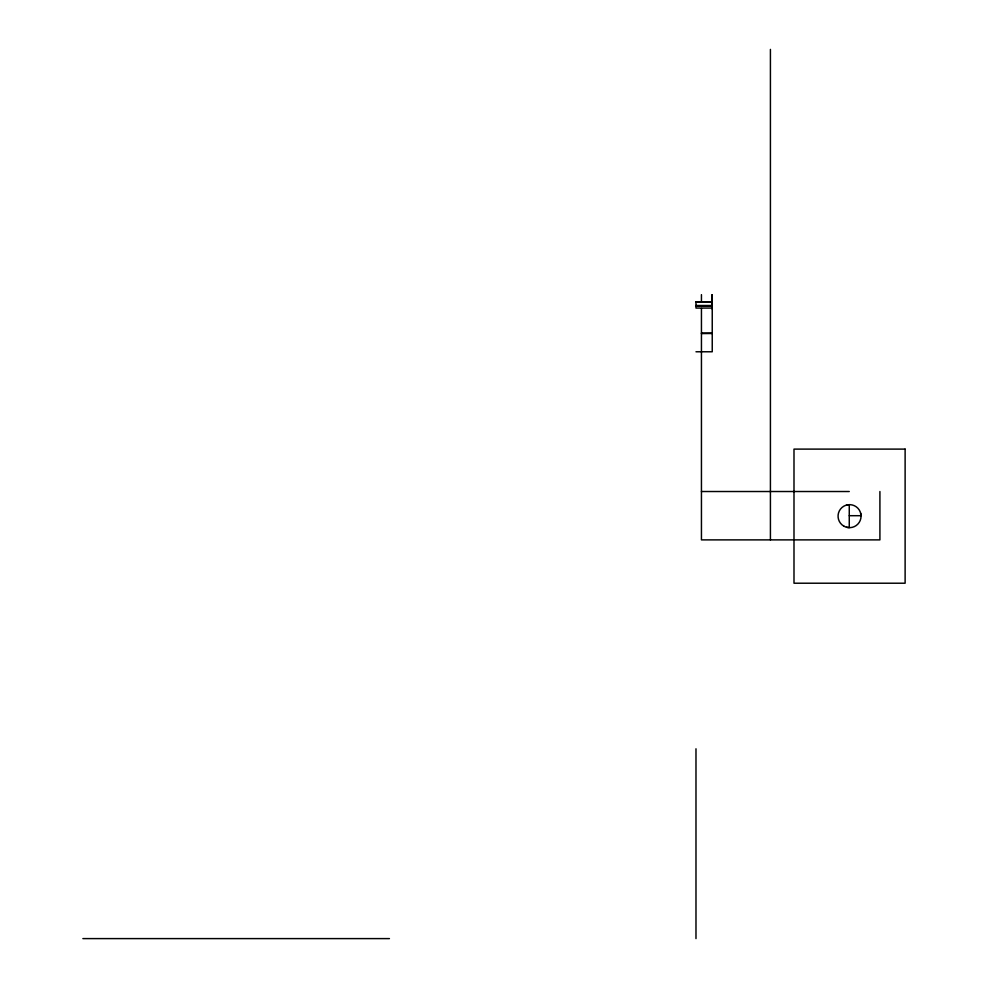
<?xml version="1.0" encoding="UTF-8"?>
<svg xmlns="http://www.w3.org/2000/svg" width="988" height="988" viewBox="0 0 988 988"><rect width="100%" height="100%" fill="white"/><g stroke="black" fill="none" stroke-linecap="round" stroke-linejoin="round"><path stroke-width="1.48" d="M846.58 505.053L849.557 504.67M701.443 333.586L712.237 333.499M695.984 301.785L712.076 301.785L695.984 301.846L695.984 308.071L712.237 308.071M695.984 305.502L712.237 305.502M695.984 306.218L712.076 306.218M701.443 333.079L712.237 333.079M695.984 351.777L712.237 351.777L712.237 294.646M701.443 491.518L849.26 491.518M849.26 515.699L860.993 515.699L860.659 513.18M82.881 938.6L389.433 938.6M846.58 527.259L849.26 527.617L849.26 504.707M879.913 491.518L879.913 539.88L701.443 539.88L701.443 308.478M770.418 49.4L770.418 539.88M712.076 294.646L712.076 308.923M701.443 294.646L701.443 302.328M695.984 748.793L695.984 938.6M905.119 449.108L793.994 449.108L793.994 583.216L905.119 583.216L905.119 449.108M843.801 526.11A11.498 11.498 0 0 0 861.054 516.156A11.498 11.498 0 0 0 843.801 506.202A11.498 11.498 0 0 0 843.801 526.11"/></g></svg>
